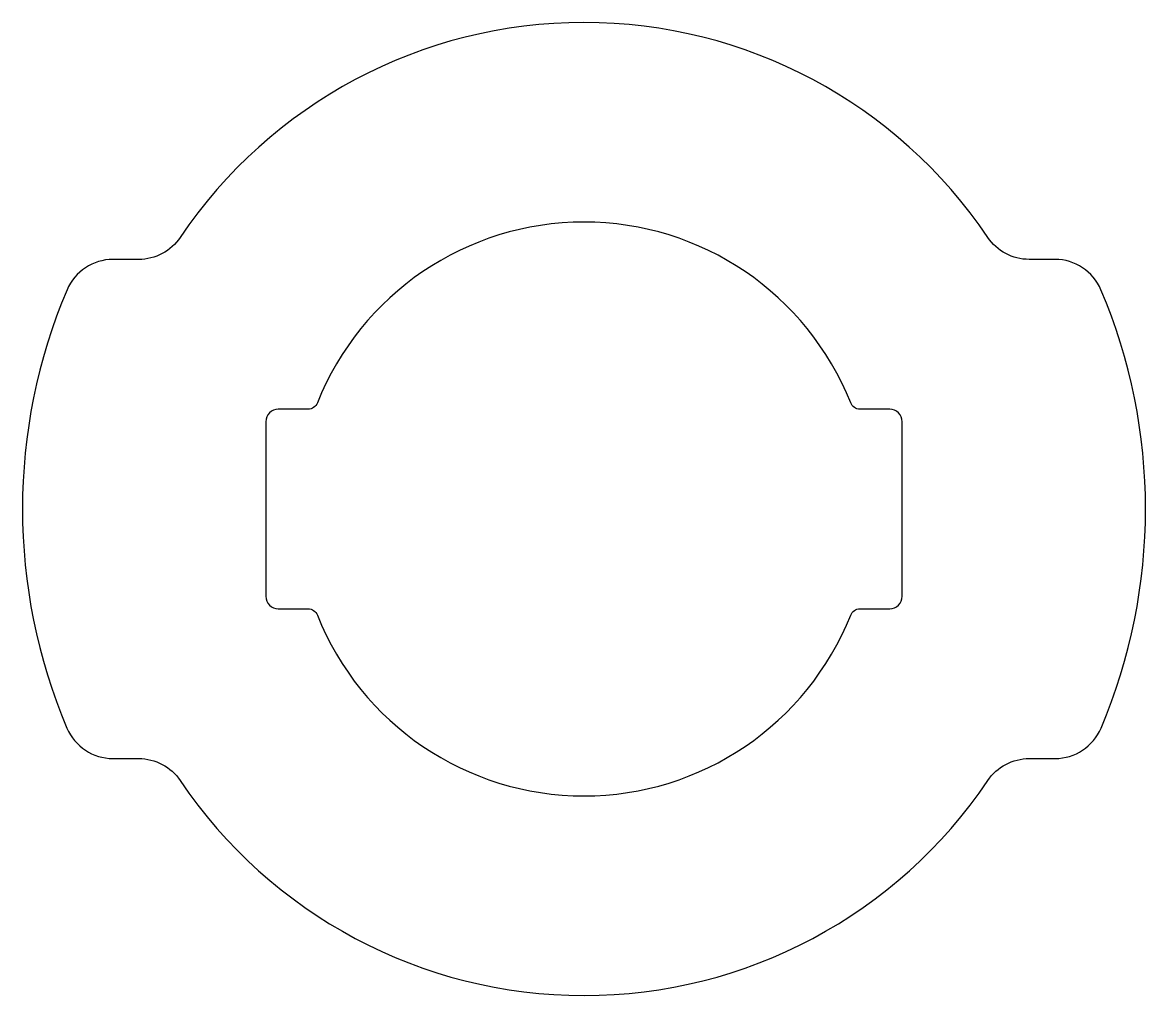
# Model space of a CAD drawing. Extents: x 531.9 to 576.9, y 447.8 to 486.8.
import ezdxf

# ---------------------------------------------------------------- set-up
doc = ezdxf.new("R2010")
doc.units = 0
doc.layers.get('0').update_dxf_attribs({"linetype": 'CONTINUOUS'})

msp = doc.modelspace()

# ---------------------------------------------------------------- linework, layer by layer
for points in [[(538.18, 478.198, -0.249671), (536.52, 477.314), (535.485, 477.314, 0.301115), (533.644, 476.095, 0.203209), (533.643, 458.532, 0.30111), (535.484, 457.312), (536.519, 457.312, -0.249665), (538.179, 456.428, 0.532524), (570.539, 456.428, -0.249665), (572.198, 457.312), (573.233, 457.312, 0.30111), (575.075, 458.532, 0.203226), (575.073, 476.096, 0.300991), (573.232, 477.316), (572.195, 477.316, -0.249542), (570.536, 478.199, 0.532417)], [(565.044, 463.06, -0.307162), (565.415, 463.312), (566.609, 463.312, 0.414214), (567.109, 463.812), (567.109, 470.812, 0.414214), (566.609, 471.312), (565.415, 471.312, -0.307162), (565.044, 471.564, 0.678323), (543.674, 471.564, -0.307162), (543.302, 471.312), (542.109, 471.312, 0.414214), (541.609, 470.812), (541.609, 463.812, 0.414214), (542.109, 463.312), (543.302, 463.312, -0.307162), (543.674, 463.06, 0.678323)]]:
    msp.add_lwpolyline(points, format="xyb", close=True)

doc.saveas('drawing.dxf')
